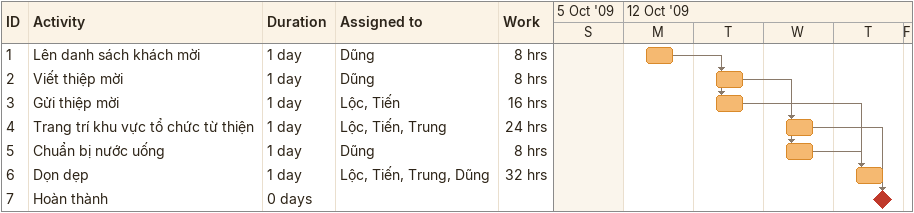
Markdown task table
| ID | Task | Duration | Start | Finish | Predecessors | Resources | Work (h) |
|---|---|---|---|---|---|---|---|
| 1 | Lên danh sách khách mời | 1d | 2009-10-12 | 2009-10-12 |  | Dũng | 8 |
| 2 | Viết thiệp mời | 1d | 2009-10-13 | 2009-10-13 | 1 | Dũng | 8 |
| 3 | Gửi thiệp mời | 1d | 2009-10-13 | 2009-10-13 | 1 | Lộc, Tiến | 16 |
| 4 | Trang trí khu vực tổ chức từ thiện | 1d | 2009-10-14 | 2009-10-14 | 2 | Lộc, Tiến, Trung | 24 |
| 5 | Chuẩn bị nước uống | 1d | 2009-10-14 | 2009-10-14 | 2 | Dũng | 8 |
| 6 | Dọn dẹp | 1d | 2009-10-15 | 2009-10-15 | 5, 3 | Lộc, Tiến, Trung, Dũng | 32 |
| 7 | Hoàn thành | 0d | 2009-10-15 | 2009-10-15 | 6, 4 |  |  |
